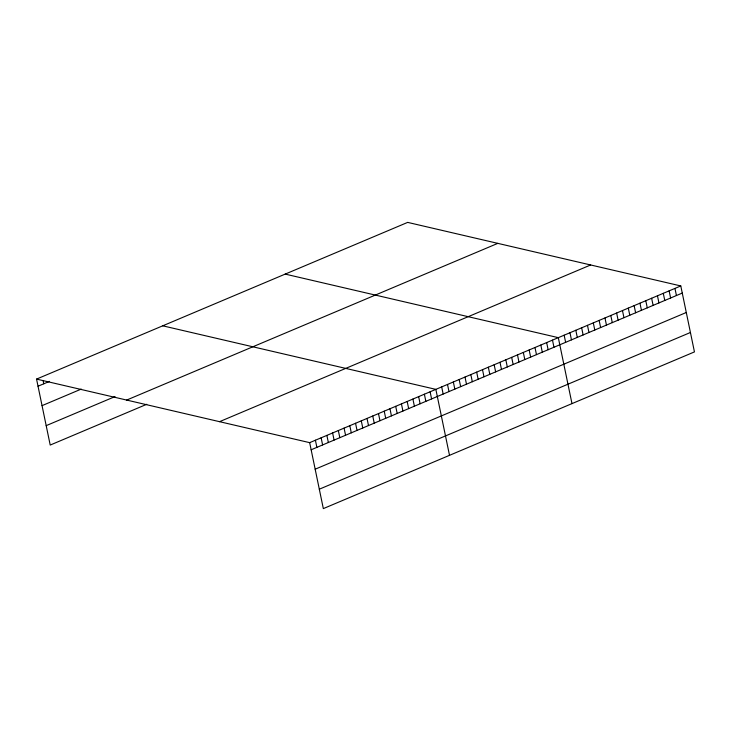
<?xml version="1.0" encoding="UTF-8"?>
<svg xmlns="http://www.w3.org/2000/svg" width="731" height="731" viewBox="0 0 731 731"><rect width="100%" height="100%" fill="white"/><g stroke="black" fill="none" stroke-linecap="round" stroke-linejoin="round"><path stroke-width="1.1" d="M36.55 379.097L407.67 222.388L680.789 285.94L694.45 351.903L323.33 508.612L309.67 442.648L36.55 379.097L50.211 445.06L146.757 404.289M38.03 386.224L49.498 381.381M42.051 405.641L81.242 389.093M46.19 425.643L115.014 396.586M126.682 400.067L497.802 243.359M219.538 421.677L590.657 264.969M309.67 442.648L680.789 285.94M311.15 449.784L682.27 293.076M315.171 469.201L686.29 312.493M319.31 489.203L690.429 332.495M285.2 274.098L558.32 337.658L571.98 403.622M162.73 325.816L435.85 389.367L449.51 455.331M674.96 288.407L676.431 295.543M669.13 290.865L670.601 298.001M663.291 293.332L664.771 300.468M657.461 295.79L658.942 302.926M651.632 298.257L653.112 305.394M645.802 300.715L647.273 307.852M639.963 303.182L641.443 310.319M634.133 305.64L635.614 312.777M628.304 308.107L629.784 315.244M622.474 310.565L623.945 317.702M616.635 313.032L618.115 320.169M610.805 315.49L612.286 322.627M604.976 317.958L606.456 325.094M599.146 320.416L600.617 327.552M593.307 322.883L594.787 330.019M587.477 325.341L588.958 332.477M581.648 327.808L583.128 334.944M575.818 330.266L577.289 337.402M569.979 332.733L571.459 339.869M564.149 335.191L565.63 342.327M552.49 340.116L553.961 347.252M546.66 342.583L548.131 349.72M540.821 345.041L542.301 352.178M534.991 347.508L536.472 354.645M529.162 349.966L530.642 357.103M523.332 352.433L524.803 359.57M517.493 354.891L518.973 362.028M511.663 357.358L513.144 364.495M505.834 359.816L507.314 366.953M500.004 362.284L501.475 369.42M494.165 364.742L495.645 371.878M488.335 367.209L489.816 374.345M482.506 369.667L483.986 376.803M476.676 372.134L478.147 379.27M470.837 374.592L472.317 381.728M465.007 377.059L466.488 384.195M459.178 379.517L460.658 386.653M453.348 381.984L454.819 389.12M447.509 384.442L448.989 391.578M441.679 386.909L443.16 394.046M430.111 391.789L431.592 398.925M424.382 394.21L425.853 401.346M418.644 396.631L420.124 403.768M412.905 399.062L414.386 406.189M407.176 401.483L408.647 408.611M401.438 403.905L402.918 411.032M395.699 406.326L397.18 413.454M389.961 408.748L391.441 415.884M384.232 411.169L385.703 418.306M378.494 413.591L379.974 420.727M372.755 416.012L374.235 423.148M367.026 418.434L368.497 425.57M361.288 420.855L362.768 427.991M355.549 423.276L357.03 430.413M349.82 425.698L351.291 432.834M344.082 428.119L345.562 435.256M338.343 430.541L339.824 437.677M332.614 432.962L334.085 440.099M326.876 435.384L328.356 442.52M321.137 437.805L322.618 444.941M315.408 440.226L316.879 447.363M43.129 380.75L43.759 383.802"/></g></svg>
